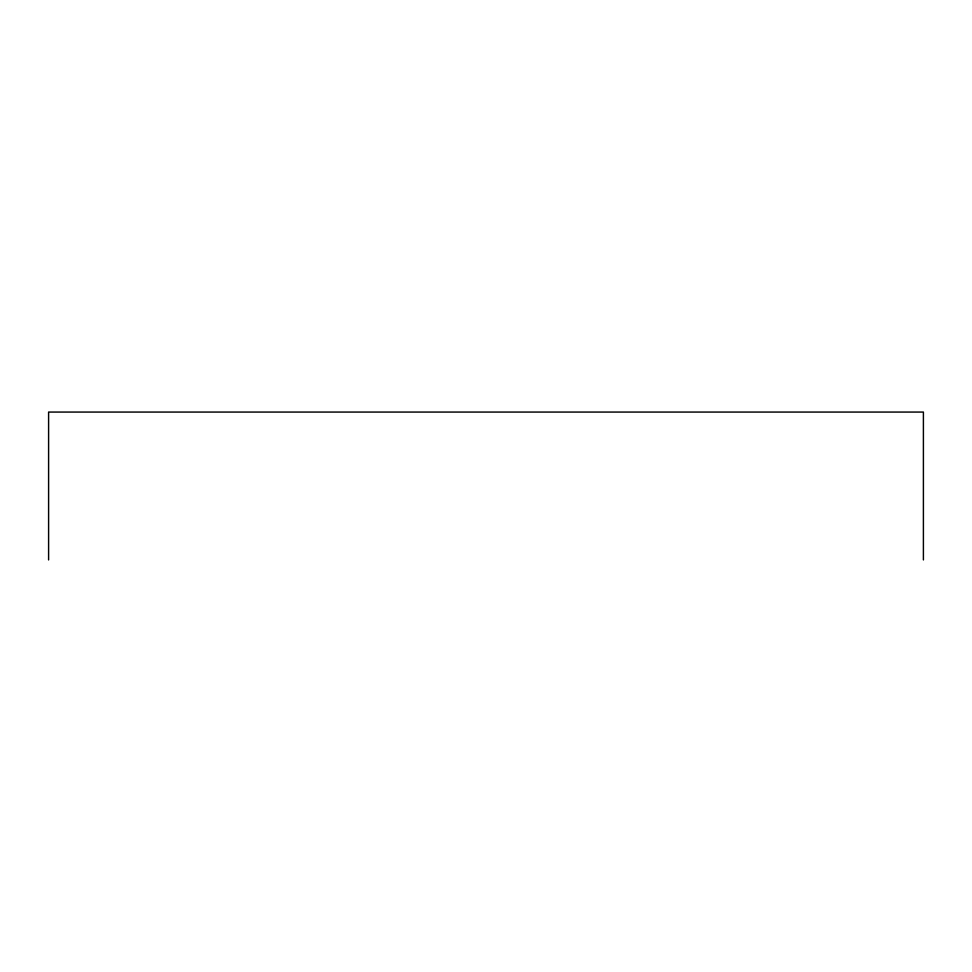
<?xml version="1.0" encoding="UTF-8"?>
<svg xmlns="http://www.w3.org/2000/svg" width="972" height="972" viewBox="0 0 972 972"><rect width="100%" height="100%" fill="white"/><g stroke="black" fill="none" stroke-linecap="round" stroke-linejoin="round"><path stroke-width="1.46" d="M923.4 559.933L923.4 412.067L48.6 412.067L48.6 559.933"/></g></svg>
